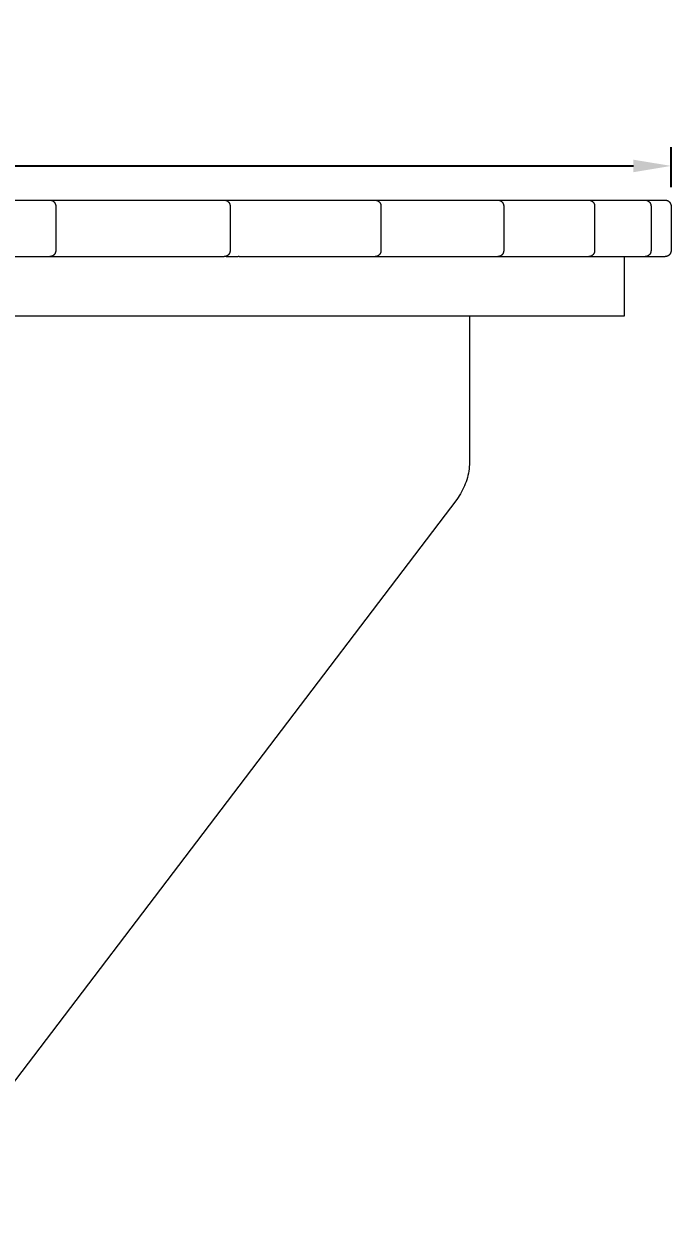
# Model space of a CAD drawing. Header units: inches. Extents: x -4 to 200, y 0 to 129.
# Drawn here: x 55.96 to 73.11, y 90.51 to 122.21 of the extents above; entities that cross this region are included whole.
import ezdxf

# ---------------------------------------------------------------- set-up
doc = ezdxf.new("R2010")
doc.units = ezdxf.units.IN
doc.layers.add('ZANO_R', color=7, linetype='Continuous', lineweight=0)
doc.layers.add('ZANO_W', color=1, linetype='Continuous', lineweight=0)
doc.styles.get("Standard").update_dxf_attribs({"font": 'arial.ttf'})
doc.dimstyles.new('amerykanie', dxfattribs={"dimtxt": 50, "dimasz": 50, "dimexe": 0.5, "dimexo": 0.5, "dimgap": 1, "dimtad": 1, "dimdec": 0, "dimzin": 0, "dimlunit": 5, "dimtxsty": 'Standard', "dimcen": 0.09, "dimclrd": 1, "dimclre": 1, "dimclrt": 1, "dimazin": 0, "dimtfac": 1, "dimtdec": 0, "dimtmove": 0, "dimatfit": 3, "dimfxl": 1, "dimtzin": 0, "dimarcsym": 1})

# ---------------------------------------------------------------- blocks, each defined once
blk = doc.blocks.new('*D380')
at = {"layer": 'ZANO_W', "color": 1, "lineweight": -2}
for p, q in [((8.461, 117.88), (8.461, 118.944)), ((73.112, 117.88), (73.112, 118.944)), ((9.461, 118.444), (72.112, 118.444))]:
    blk.add_line(p, q, dxfattribs=at)
at = {"layer": 'ZANO_W', "color": 1}
for points in [[(9.461, 118.61), (9.461, 118.277), (8.461, 118.444)], [(72.112, 118.277), (72.112, 118.61), (73.112, 118.444)]]:
    blk.add_solid(points, dxfattribs=at)
at = {"layer": 'ZANO_W', "color": 1, "insert": (40.786, 119.784), "char_height": 1.625, "attachment_point": 5}
blk.add_mtext('64 5/8', dxfattribs=at)

msp = doc.modelspace()

# ---------------------------------------------------------------- linework, layer by layer
at = {"layer": 'ZANO_R'}
for p, q in [((52.22433, 117.53735), (56.64883, 117.53735)), ((56.64883, 117.53735), (56.65421, 117.53726)), ((56.6535, 117.53735), (57.27337, 117.53735)), ((56.65421, 117.53726), (56.65958, 117.53698)), ((56.65958, 117.53698), (56.66494, 117.53653)), ((56.66494, 117.53653), (56.67028, 117.53588)), ((56.67028, 117.53588), (56.67559, 117.53506)), ((56.67559, 117.53506), (56.68088, 117.53406)), ((56.68088, 117.53406), (56.68612, 117.53287)), ((56.68612, 117.53287), (56.69132, 117.53151)), ((56.69132, 117.53151), (56.69648, 117.52997)), ((56.69648, 117.52997), (56.70158, 117.52826)), ((56.70158, 117.52826), (56.70661, 117.52637)), ((56.70661, 117.52637), (56.71158, 117.52431)), ((56.71158, 117.52431), (56.71648, 117.52209)), ((56.71648, 117.52209), (56.72129, 117.51969)), ((56.72129, 117.51969), (56.72602, 117.51714)), ((56.72602, 117.51714), (56.73067, 117.51442)), ((56.73067, 117.51442), (56.73521, 117.51155)), ((56.73521, 117.51155), (56.73966, 117.50852)), ((56.73966, 117.50852), (56.744, 117.50535)), ((56.744, 117.50535), (56.74823, 117.50202)), ((56.74823, 117.50202), (56.75234, 117.49856)), ((56.75234, 117.49856), (56.75634, 117.49496)), ((56.75634, 117.49496), (56.7602, 117.49122)), ((56.7602, 117.49122), (56.76394, 117.48735)), ((56.76394, 117.48735), (56.76754, 117.48336)), ((56.76754, 117.48336), (56.77101, 117.47925)), ((56.77101, 117.47925), (56.77433, 117.47502)), ((56.77433, 117.47502), (56.77751, 117.47068)), ((56.77751, 117.47068), (56.78053, 117.46623)), ((56.78053, 117.46623), (56.78341, 117.46168)), ((56.78341, 117.46168), (56.78612, 117.45704)), ((56.78612, 117.45704), (56.78868, 117.45231)), ((56.78868, 117.45231), (56.79107, 117.44749)), ((56.79107, 117.44749), (56.7933, 117.4426)), ((56.7933, 117.4426), (56.79535, 117.43763)), ((56.79535, 117.43763), (56.79724, 117.43259)), ((56.79724, 117.43259), (56.79895, 117.42749)), ((56.79895, 117.42749), (56.80049, 117.42234)), ((56.80049, 117.42234), (56.80186, 117.41714)), ((56.80186, 117.41714), (56.80304, 117.41189)), ((56.80304, 117.41189), (56.80404, 117.40661)), ((56.80404, 117.40661), (56.80487, 117.40129)), ((56.80487, 117.40129), (56.80551, 117.39595)), ((56.80551, 117.39595), (56.80597, 117.3906)), ((56.80597, 117.3906), (56.80624, 117.38522)), ((56.80624, 117.38522), (56.80633, 117.37985)), ((56.80633, 117.37985), (56.80633, 116.19857)), ((57.27337, 117.53735), (61.26903, 117.53735)), ((61.26903, 117.53735), (61.27441, 117.53726)), ((61.2737, 117.53735), (61.82095, 117.53735)), ((61.27441, 117.53726), (61.27978, 117.53698)), ((61.27978, 117.53698), (61.28514, 117.53653)), ((61.28514, 117.53653), (61.29048, 117.53588)), ((61.29048, 117.53588), (61.2958, 117.53506)), ((61.2958, 117.53506), (61.30108, 117.53406)), ((61.30108, 117.53406), (61.30633, 117.53287)), ((61.30633, 117.53287), (61.31153, 117.53151)), ((61.31153, 117.53151), (61.31668, 117.52997)), ((61.31668, 117.52997), (61.32178, 117.52826)), ((61.32178, 117.52826), (61.32682, 117.52637)), ((61.32682, 117.52637), (61.33178, 117.52431)), ((61.33178, 117.52431), (61.33668, 117.52209)), ((61.33668, 117.52209), (61.3415, 117.51969)), ((61.3415, 117.51969), (61.34623, 117.51714)), ((61.34623, 117.51714), (61.35087, 117.51442)), ((61.35087, 117.51442), (61.35542, 117.51155)), ((61.35542, 117.51155), (61.35986, 117.50852)), ((61.35986, 117.50852), (61.3642, 117.50535)), ((61.3642, 117.50535), (61.36843, 117.50202)), ((61.36843, 117.50202), (61.37255, 117.49856)), ((61.37255, 117.49856), (61.37654, 117.49496)), ((61.37654, 117.49496), (61.38041, 117.49122)), ((61.38041, 117.49122), (61.38414, 117.48735)), ((61.38414, 117.48735), (61.38775, 117.48336)), ((61.38775, 117.48336), (61.39121, 117.47925)), ((61.39121, 117.47925), (61.39453, 117.47502)), ((61.39453, 117.47502), (61.39771, 117.47068)), ((61.39771, 117.47068), (61.40074, 117.46623)), ((61.40074, 117.46623), (61.40361, 117.46168)), ((61.40361, 117.46168), (61.40632, 117.45704)), ((61.40632, 117.45704), (61.40888, 117.45231)), ((61.40888, 117.45231), (61.41127, 117.44749)), ((61.41127, 117.44749), (61.4135, 117.4426)), ((61.4135, 117.4426), (61.41556, 117.43763)), ((61.41556, 117.43763), (61.41744, 117.43259)), ((61.41744, 117.43259), (61.41916, 117.42749)), ((61.41916, 117.42749), (61.4207, 117.42234)), ((61.4207, 117.42234), (61.42206, 117.41714)), ((61.42206, 117.41714), (61.42324, 117.41189)), ((61.42324, 117.41189), (61.42425, 117.40661)), ((61.42425, 117.40661), (61.42507, 117.40129)), ((61.42507, 117.40129), (61.42571, 117.39595)), ((61.42571, 117.39595), (61.42617, 117.3906)), ((61.42617, 117.3906), (61.42645, 117.38522)), ((61.42645, 117.38522), (61.42654, 117.37985)), ((61.42654, 117.37985), (61.42654, 116.19857)), ((61.82095, 117.53735), (65.26638, 117.53735)), ((65.26638, 117.53735), (65.27176, 117.53726)), ((65.27105, 117.53735), (65.72891, 117.53735)), ((65.27176, 117.53726), (65.27713, 117.53698)), ((65.27713, 117.53698), (65.28249, 117.53653)), ((65.28249, 117.53653), (65.28783, 117.53588)), ((65.28783, 117.53588), (65.29314, 117.53506)), ((65.29314, 117.53506), (65.29842, 117.53406)), ((65.29842, 117.53406), (65.30367, 117.53287)), ((65.30367, 117.53287), (65.30887, 117.53151)), ((65.30887, 117.53151), (65.31403, 117.52997)), ((65.31403, 117.52997), (65.31912, 117.52826)), ((65.31912, 117.52826), (65.32416, 117.52637)), ((65.32416, 117.52637), (65.32913, 117.52431)), ((65.32913, 117.52431), (65.33402, 117.52209)), ((65.33402, 117.52209), (65.33884, 117.51969)), ((65.33884, 117.51969), (65.34357, 117.51714)), ((65.34357, 117.51714), (65.34822, 117.51442)), ((65.34822, 117.51442), (65.35276, 117.51155)), ((65.35276, 117.51155), (65.35721, 117.50852)), ((65.35721, 117.50852), (65.36155, 117.50535)), ((65.36155, 117.50535), (65.36578, 117.50202)), ((65.36578, 117.50202), (65.36989, 117.49856)), ((65.36989, 117.49856), (65.37388, 117.49496)), ((65.37388, 117.49496), (65.37775, 117.49122)), ((65.37775, 117.49122), (65.38149, 117.48735)), ((65.38149, 117.48735), (65.38509, 117.48336)), ((65.38509, 117.48336), (65.38856, 117.47925)), ((65.38856, 117.47925), (65.39188, 117.47502)), ((65.39188, 117.47502), (65.39506, 117.47068)), ((65.39506, 117.47068), (65.39808, 117.46623)), ((65.39808, 117.46623), (65.40095, 117.46168)), ((65.40095, 117.46168), (65.40367, 117.45704)), ((65.40367, 117.45704), (65.40622, 117.45231)), ((65.40622, 117.45231), (65.40862, 117.44749)), ((65.40862, 117.44749), (65.41084, 117.4426)), ((65.41084, 117.4426), (65.4129, 117.43763)), ((65.4129, 117.43763), (65.41479, 117.43259)), ((65.41479, 117.43259), (65.4165, 117.42749)), ((65.4165, 117.42749), (65.41804, 117.42234)), ((65.41804, 117.42234), (65.41941, 117.41714)), ((65.41941, 117.41714), (65.42059, 117.41189)), ((65.42059, 117.41189), (65.42159, 117.40661)), ((65.42159, 117.40661), (65.42242, 117.40129)), ((65.42242, 117.40129), (65.42306, 117.39595)), ((65.42306, 117.39595), (65.42352, 117.3906)), ((65.42352, 117.3906), (65.42379, 117.38522)), ((65.42379, 117.38522), (65.42388, 117.37985)), ((65.42388, 117.37985), (65.42388, 116.19857)), ((65.72891, 117.53735), (68.51941, 117.53735)), ((68.51941, 117.53735), (68.52478, 117.53726)), ((68.52408, 117.53735), (68.87849, 117.53735)), ((68.52478, 117.53726), (68.53016, 117.53698)), ((68.53016, 117.53698), (68.53551, 117.53653)), ((68.53551, 117.53653), (68.54085, 117.53588)), ((68.54085, 117.53588), (68.54617, 117.53506)), ((68.54617, 117.53506), (68.55145, 117.53406)), ((68.55145, 117.53406), (68.5567, 117.53287)), ((68.5567, 117.53287), (68.5619, 117.53151)), ((68.5619, 117.53151), (68.56705, 117.52997)), ((68.56705, 117.52997), (68.57215, 117.52826)), ((68.57215, 117.52826), (68.57719, 117.52637)), ((68.57719, 117.52637), (68.58216, 117.52431)), ((68.58216, 117.52431), (68.58705, 117.52209)), ((68.58705, 117.52209), (68.59187, 117.51969)), ((68.59187, 117.51969), (68.5966, 117.51714)), ((68.5966, 117.51714), (68.60124, 117.51442)), ((68.60124, 117.51442), (68.60579, 117.51155)), ((68.60579, 117.51155), (68.61024, 117.50852)), ((68.61024, 117.50852), (68.61458, 117.50535)), ((68.61458, 117.50535), (68.61881, 117.50202)), ((68.61881, 117.50202), (68.62292, 117.49856)), ((68.62292, 117.49856), (68.62691, 117.49496)), ((68.62691, 117.49496), (68.63078, 117.49122)), ((68.63078, 117.49122), (68.63452, 117.48735)), ((68.63452, 117.48735), (68.63812, 117.48336)), ((68.63812, 117.48336), (68.64158, 117.47925)), ((68.64158, 117.47925), (68.64491, 117.47502)), ((68.64491, 117.47502), (68.64808, 117.47068)), ((68.64808, 117.47068), (68.65111, 117.46623)), ((68.65111, 117.46623), (68.65398, 117.46168)), ((68.65398, 117.46168), (68.6567, 117.45704)), ((68.6567, 117.45704), (68.65925, 117.45231)), ((68.65925, 117.45231), (68.66164, 117.44749)), ((68.66164, 117.44749), (68.66387, 117.4426)), ((68.66387, 117.4426), (68.66593, 117.43763)), ((68.66593, 117.43763), (68.66782, 117.43259)), ((68.66782, 117.43259), (68.66953, 117.42749)), ((68.66953, 117.42749), (68.67107, 117.42234)), ((68.67107, 117.42234), (68.67243, 117.41714)), ((68.67243, 117.41714), (68.67362, 117.41189)), ((68.67362, 117.41189), (68.67462, 117.40661)), ((68.67462, 117.40661), (68.67544, 117.40129)), ((68.67544, 117.40129), (68.67609, 117.39595)), ((68.67609, 117.39595), (68.67654, 117.3906)), ((68.67654, 117.3906), (68.67682, 117.38522)), ((68.67682, 117.38522), (68.67691, 117.37985)), ((68.67691, 117.37985), (68.67691, 116.19857)), ((68.87849, 117.53735), (70.92928, 117.53735)), ((70.92928, 117.53735), (70.93465, 117.53726)), ((70.93394, 117.53735), (71.17401, 117.53735)), ((70.93465, 117.53726), (70.94002, 117.53698)), ((70.94002, 117.53698), (70.94538, 117.53653)), ((70.94538, 117.53653), (70.95072, 117.53588)), ((70.95072, 117.53588), (70.95604, 117.53506)), ((70.95604, 117.53506), (70.96132, 117.53406)), ((70.96132, 117.53406), (70.96657, 117.53287)), ((70.96657, 117.53287), (70.97177, 117.53151)), ((70.97177, 117.53151), (70.97692, 117.52997)), ((70.97692, 117.52997), (70.98202, 117.52826)), ((70.98202, 117.52826), (70.98706, 117.52637)), ((70.98706, 117.52637), (70.99203, 117.52431)), ((70.99203, 117.52431), (70.99692, 117.52209)), ((70.99692, 117.52209), (71.00174, 117.51969)), ((71.00174, 117.51969), (71.00647, 117.51714)), ((71.00647, 117.51714), (71.01111, 117.51442)), ((71.01111, 117.51442), (71.01566, 117.51155)), ((71.01566, 117.51155), (71.02011, 117.50852)), ((71.02011, 117.50852), (71.02445, 117.50535)), ((71.02445, 117.50535), (71.02868, 117.50202)), ((71.02868, 117.50202), (71.03279, 117.49856)), ((71.03279, 117.49856), (71.03678, 117.49496)), ((71.03678, 117.49496), (71.04065, 117.49122)), ((71.04065, 117.49122), (71.04439, 117.48735)), ((71.04439, 117.48735), (71.04799, 117.48336)), ((71.04799, 117.48336), (71.05145, 117.47925)), ((71.05145, 117.47925), (71.05478, 117.47502)), ((71.05478, 117.47502), (71.05795, 117.47068)), ((71.05795, 117.47068), (71.06098, 117.46623)), ((71.06098, 117.46623), (71.06385, 117.46168)), ((71.06385, 117.46168), (71.06657, 117.45704)), ((71.06657, 117.45704), (71.06912, 117.45231)), ((71.06912, 117.45231), (71.07151, 117.44749)), ((71.07151, 117.44749), (71.07374, 117.4426)), ((71.07374, 117.4426), (71.0758, 117.43763)), ((71.0758, 117.43763), (71.07769, 117.43259)), ((71.07769, 117.43259), (71.0794, 117.42749)), ((71.0794, 117.42749), (71.08094, 117.42234)), ((71.08094, 117.42234), (71.0823, 117.41714)), ((71.0823, 117.41714), (71.08349, 117.41189)), ((71.08349, 117.41189), (71.08449, 117.40661)), ((71.08449, 117.40661), (71.08531, 117.40129)), ((71.08531, 117.40129), (71.08595, 117.39595)), ((71.08595, 117.39595), (71.08641, 117.3906)), ((71.08641, 117.3906), (71.08669, 117.38522)), ((71.08669, 117.38522), (71.08678, 117.37985)), ((71.08678, 117.37985), (71.08678, 116.19857)), ((71.17401, 117.53735), (72.42276, 117.53735)), ((72.42276, 117.53735), (72.42814, 117.53726)), ((72.42743, 117.53735), (72.54571, 117.53735)), ((72.42814, 117.53726), (72.43351, 117.53698)), ((72.43351, 117.53698), (72.43887, 117.53653)), ((72.43887, 117.53653), (72.44421, 117.53588)), ((72.44421, 117.53588), (72.44953, 117.53506)), ((72.44953, 117.53506), (72.45481, 117.53406)), ((72.45481, 117.53406), (72.46006, 117.53287)), ((72.46006, 117.53287), (72.46526, 117.53151)), ((72.46526, 117.53151), (72.47041, 117.52997)), ((72.47041, 117.52997), (72.47551, 117.52826)), ((72.47551, 117.52826), (72.48055, 117.52637)), ((72.48055, 117.52637), (72.48551, 117.52431)), ((72.48551, 117.52431), (72.49041, 117.52209)), ((72.49041, 117.52209), (72.49523, 117.51969)), ((72.49523, 117.51969), (72.49996, 117.51714)), ((72.49996, 117.51714), (72.5046, 117.51442)), ((72.5046, 117.51442), (72.50915, 117.51155)), ((72.50915, 117.51155), (72.51359, 117.50852)), ((72.51359, 117.50852), (72.51793, 117.50535)), ((72.51793, 117.50535), (72.52216, 117.50202)), ((72.52216, 117.50202), (72.52628, 117.49856)), ((72.52628, 117.49856), (72.53027, 117.49496)), ((72.53027, 117.49496), (72.53414, 117.49122)), ((72.53414, 117.49122), (72.53787, 117.48735)), ((72.53787, 117.48735), (72.54148, 117.48336)), ((72.54148, 117.48336), (72.54494, 117.47925)), ((72.54494, 117.47925), (72.54826, 117.47502)), ((72.54571, 117.53735), (72.95449, 117.53735)), ((72.54826, 117.47502), (72.55144, 117.47068)), ((72.55144, 117.47068), (72.55447, 117.46623)), ((72.55447, 117.46623), (72.55734, 117.46168)), ((72.55734, 117.46168), (72.56005, 117.45704)), ((72.56005, 117.45704), (72.56261, 117.45231)), ((72.56261, 117.45231), (72.565, 117.44749)), ((72.565, 117.44749), (72.56723, 117.4426)), ((72.56723, 117.4426), (72.56929, 117.43763)), ((72.56929, 117.43763), (72.57117, 117.43259)), ((72.57117, 117.43259), (72.57289, 117.42749)), ((72.57289, 117.42749), (72.57443, 117.42234)), ((72.57443, 117.42234), (72.57579, 117.41714)), ((72.57579, 117.41714), (72.57697, 117.41189)), ((72.57697, 117.41189), (72.57798, 117.40661)), ((72.57798, 117.40661), (72.5788, 117.40129)), ((72.5788, 117.40129), (72.57944, 117.39595)), ((72.57944, 117.39595), (72.5799, 117.3906)), ((72.5799, 117.3906), (72.58018, 117.38522)), ((72.58018, 117.38522), (72.58027, 117.37985)), ((72.58027, 117.37985), (72.58027, 116.19857)), ((72.95449, 117.53735), (72.95987, 117.53726)), ((72.95987, 117.53726), (72.96524, 117.53698)), ((72.96524, 117.53698), (72.9706, 117.53653)), ((72.9706, 117.53653), (72.97594, 117.53588)), ((72.97594, 117.53588), (72.98125, 117.53506)), ((72.98125, 117.53506), (72.98654, 117.53406)), ((72.98654, 117.53406), (72.99178, 117.53287)), ((72.99178, 117.53287), (72.99699, 117.53151)), ((72.99699, 117.53151), (73.00214, 117.52997)), ((73.00214, 117.52997), (73.00724, 117.52826)), ((73.00724, 117.52826), (73.01227, 117.52637)), ((73.01227, 117.52637), (73.01724, 117.52431)), ((73.01724, 117.52431), (73.02214, 117.52209)), ((73.02214, 117.52209), (73.02695, 117.51969)), ((73.02695, 117.51969), (73.03169, 117.51714)), ((73.03169, 117.51714), (73.03633, 117.51442)), ((73.03633, 117.51442), (73.04088, 117.51155)), ((73.04088, 117.51155), (73.04532, 117.50852)), ((73.04532, 117.50852), (73.04966, 117.50535)), ((73.04966, 117.50535), (73.05389, 117.50202)), ((73.05389, 117.50202), (73.058, 117.49856)), ((73.058, 117.49856), (73.062, 117.49496)), ((73.062, 117.49496), (73.06586, 117.49122)), ((73.06586, 117.49122), (73.0696, 117.48735)), ((73.0696, 117.48735), (73.07321, 117.48336)), ((73.07321, 117.48336), (73.07667, 117.47925)), ((73.07667, 117.47925), (73.07999, 117.47502)), ((73.07999, 117.47502), (73.08317, 117.47068)), ((73.08317, 117.47068), (73.08619, 117.46623)), ((73.08619, 117.46623), (73.08907, 117.46168)), ((73.08907, 117.46168), (73.09178, 117.45704)), ((73.09178, 117.45704), (73.09434, 117.45231)), ((73.09434, 117.45231), (73.09673, 117.44749)), ((73.09673, 117.44749), (73.09896, 117.4426)), ((73.09896, 117.4426), (73.10102, 117.43763)), ((73.10102, 117.43763), (73.1029, 117.43259)), ((73.1029, 117.43259), (73.10462, 117.42749)), ((73.10462, 117.42749), (73.10616, 117.42234)), ((73.10616, 117.42234), (73.10752, 117.41714)), ((73.10752, 117.41714), (73.1087, 117.41189)), ((73.1087, 117.41189), (73.10971, 117.40661)), ((73.10971, 117.40661), (73.11053, 117.40129)), ((73.11053, 117.40129), (73.11117, 117.39595)), ((73.11117, 117.39595), (73.11163, 117.3906)), ((73.11163, 117.3906), (73.1119, 117.38522)), ((73.1119, 117.38522), (73.112, 117.37985)), ((73.112, 117.37985), (73.112, 116.19857)), ((52.22433, 116.04106), (56.64883, 116.04106)), ((56.65421, 116.04116), (56.64883, 116.04106)), ((56.6535, 116.04106), (56.71519, 116.04106)), ((56.65958, 116.04143), (56.65421, 116.04116)), ((56.66494, 116.04189), (56.65958, 116.04143)), ((56.67028, 116.04253), (56.66494, 116.04189)), ((56.67559, 116.04335), (56.67028, 116.04253)), ((56.68088, 116.04436), (56.67559, 116.04335)), ((56.68612, 116.04554), (56.68088, 116.04436)), ((56.69132, 116.0469), (56.68612, 116.04554)), ((56.69648, 116.04844), (56.69132, 116.0469)), ((56.70158, 116.05016), (56.69648, 116.04844)), ((56.70661, 116.05204), (56.70158, 116.05016)), ((56.71158, 116.0541), (56.70661, 116.05204)), ((56.71648, 116.05633), (56.71158, 116.0541)), ((56.71519, 116.04106), (57.27337, 116.04106)), ((56.72129, 116.05872), (56.71648, 116.05633)), ((56.72602, 116.06128), (56.72129, 116.05872)), ((56.73067, 116.06399), (56.72602, 116.06128)), ((56.73521, 116.06687), (56.73067, 116.06399)), ((56.73966, 116.06989), (56.73521, 116.06687)), ((56.744, 116.07307), (56.73966, 116.06989)), ((56.74823, 116.07639), (56.744, 116.07307)), ((56.75234, 116.07985), (56.74823, 116.07639)), ((56.75634, 116.08346), (56.75234, 116.07985)), ((56.7602, 116.0872), (56.75634, 116.08346)), ((56.76394, 116.09106), (56.7602, 116.0872)), ((56.76754, 116.09506), (56.76394, 116.09106)), ((56.77101, 116.09917), (56.76754, 116.09506)), ((56.77433, 116.1034), (56.77101, 116.09917)), ((56.77751, 116.10774), (56.77433, 116.1034)), ((56.78053, 116.11218), (56.77751, 116.10774)), ((56.78341, 116.11673), (56.78053, 116.11218)), ((56.78612, 116.12137), (56.78341, 116.11673)), ((56.78868, 116.12611), (56.78612, 116.12137)), ((56.79107, 116.13092), (56.78868, 116.12611)), ((56.7933, 116.13582), (56.79107, 116.13092)), ((56.79535, 116.14079), (56.7933, 116.13582)), ((56.79724, 116.14582), (56.79535, 116.14079)), ((56.79895, 116.15092), (56.79724, 116.14582)), ((56.80049, 116.15607), (56.79895, 116.15092)), ((56.80186, 116.16128), (56.80049, 116.15607)), ((56.80304, 116.16652), (56.80186, 116.16128)), ((56.80404, 116.17181), (56.80304, 116.16652)), ((56.80487, 116.17712), (56.80404, 116.17181)), ((56.80551, 116.18246), (56.80487, 116.17712)), ((56.80597, 116.18782), (56.80551, 116.18246)), ((56.80624, 116.19319), (56.80597, 116.18782)), ((56.80633, 116.19857), (56.80624, 116.19319)), ((57.27337, 116.04106), (61.08496, 116.04106)), ((61.08496, 116.04106), (61.11987, 116.04106)), ((61.11987, 116.04106), (61.26903, 116.04106)), ((61.27441, 116.04116), (61.26903, 116.04106)), ((61.32231, 116.04106), (61.2737, 116.04106)), ((61.27978, 116.04143), (61.27441, 116.04116)), ((61.28514, 116.04189), (61.27978, 116.04143)), ((61.29048, 116.04253), (61.28514, 116.04189)), ((61.2958, 116.04335), (61.29048, 116.04253)), ((61.30108, 116.04436), (61.2958, 116.04335)), ((61.30633, 116.04554), (61.30108, 116.04436)), ((61.31153, 116.0469), (61.30633, 116.04554)), ((61.31668, 116.04844), (61.31153, 116.0469)), ((61.32178, 116.05016), (61.31668, 116.04844)), ((61.32682, 116.05204), (61.32178, 116.05016)), ((61.32231, 116.04106), (61.63935, 116.04106)), ((61.33178, 116.0541), (61.32682, 116.05204)), ((61.33668, 116.05633), (61.33178, 116.0541)), ((61.3415, 116.05872), (61.33668, 116.05633)), ((61.34623, 116.06128), (61.3415, 116.05872)), ((61.35087, 116.06399), (61.34623, 116.06128)), ((61.35542, 116.06687), (61.35087, 116.06399)), ((61.35986, 116.06989), (61.35542, 116.06687)), ((61.3642, 116.07307), (61.35986, 116.06989)), ((61.36843, 116.07639), (61.3642, 116.07307)), ((61.37255, 116.07985), (61.36843, 116.07639)), ((61.37654, 116.08346), (61.37255, 116.07985)), ((61.38041, 116.0872), (61.37654, 116.08346)), ((61.38414, 116.09106), (61.38041, 116.0872)), ((61.38775, 116.09506), (61.38414, 116.09106)), ((61.39121, 116.09917), (61.38775, 116.09506)), ((61.39453, 116.1034), (61.39121, 116.09917)), ((61.39771, 116.10774), (61.39453, 116.1034)), ((61.40074, 116.11218), (61.39771, 116.10774)), ((61.40361, 116.11673), (61.40074, 116.11218)), ((61.40632, 116.12137), (61.40361, 116.11673)), ((61.40888, 116.12611), (61.40632, 116.12137)), ((61.41127, 116.13092), (61.40888, 116.12611)), ((61.4135, 116.13582), (61.41127, 116.13092)), ((61.41556, 116.14079), (61.4135, 116.13582)), ((61.41744, 116.14582), (61.41556, 116.14079)), ((61.41916, 116.15092), (61.41744, 116.14582)), ((61.4207, 116.15607), (61.41916, 116.15092)), ((61.42206, 116.16128), (61.4207, 116.15607)), ((61.42324, 116.16652), (61.42206, 116.16128)), ((61.42425, 116.17181), (61.42324, 116.16652)), ((61.42507, 116.17712), (61.42425, 116.17181)), ((61.42571, 116.18246), (61.42507, 116.17712)), ((61.42617, 116.18782), (61.42571, 116.18246)), ((61.42645, 116.19319), (61.42617, 116.18782)), ((61.42654, 116.19857), (61.42645, 116.19319)), ((61.66662, 116.04106), (61.63935, 116.04106)), ((61.66662, 116.04106), (61.82095, 116.04106)), ((61.82095, 116.04106), (65.26638, 116.04106)), ((65.27176, 116.04116), (65.26638, 116.04106)), ((65.27105, 116.04106), (65.58946, 116.04106)), ((65.27713, 116.04143), (65.27176, 116.04116)), ((65.28249, 116.04189), (65.27713, 116.04143)), ((65.28783, 116.04253), (65.28249, 116.04189)), ((65.29314, 116.04335), (65.28783, 116.04253)), ((65.29842, 116.04436), (65.29314, 116.04335)), ((65.30367, 116.04554), (65.29842, 116.04436)), ((65.30887, 116.0469), (65.30367, 116.04554)), ((65.31403, 116.04844), (65.30887, 116.0469)), ((65.31912, 116.05016), (65.31403, 116.04844)), ((65.32416, 116.05204), (65.31912, 116.05016)), ((65.32913, 116.0541), (65.32416, 116.05204)), ((65.33402, 116.05633), (65.32913, 116.0541)), ((65.33884, 116.05872), (65.33402, 116.05633)), ((65.34357, 116.06128), (65.33884, 116.05872)), ((65.34822, 116.06399), (65.34357, 116.06128)), ((65.35276, 116.06687), (65.34822, 116.06399)), ((65.35721, 116.06989), (65.35276, 116.06687)), ((65.36155, 116.07307), (65.35721, 116.06989)), ((65.36578, 116.07639), (65.36155, 116.07307)), ((65.36989, 116.07985), (65.36578, 116.07639)), ((65.37388, 116.08346), (65.36989, 116.07985)), ((65.37775, 116.0872), (65.37388, 116.08346)), ((65.38149, 116.09106), (65.37775, 116.0872)), ((65.38509, 116.09506), (65.38149, 116.09106)), ((65.38856, 116.09917), (65.38509, 116.09506)), ((65.39188, 116.1034), (65.38856, 116.09917)), ((65.39506, 116.10774), (65.39188, 116.1034)), ((65.39808, 116.11218), (65.39506, 116.10774)), ((65.40095, 116.11673), (65.39808, 116.11218)), ((65.40367, 116.12137), (65.40095, 116.11673)), ((65.40622, 116.12611), (65.40367, 116.12137)), ((65.40862, 116.13092), (65.40622, 116.12611)), ((65.41084, 116.13582), (65.40862, 116.13092)), ((65.4129, 116.14079), (65.41084, 116.13582)), ((65.41479, 116.14582), (65.4129, 116.14079)), ((65.4165, 116.15092), (65.41479, 116.14582)), ((65.41804, 116.15607), (65.4165, 116.15092)), ((65.41941, 116.16128), (65.41804, 116.15607)), ((65.42059, 116.16652), (65.41941, 116.16128)), ((65.42159, 116.17181), (65.42059, 116.16652)), ((65.42242, 116.17712), (65.42159, 116.17181)), ((65.42306, 116.18246), (65.42242, 116.17712)), ((65.42352, 116.18782), (65.42306, 116.18246)), ((65.42379, 116.19319), (65.42352, 116.18782)), ((65.42388, 116.19857), (65.42379, 116.19319)), ((65.58946, 116.04106), (65.59263, 116.04106)), ((65.59263, 116.04106), (65.72891, 116.04106)), ((65.72891, 116.04106), (68.51941, 116.04106)), ((68.52478, 116.04116), (68.51941, 116.04106)), ((68.52408, 116.04106), (68.87849, 116.04106)), ((68.53016, 116.04143), (68.52478, 116.04116)), ((68.53551, 116.04189), (68.53016, 116.04143)), ((68.54085, 116.04253), (68.53551, 116.04189)), ((68.54617, 116.04335), (68.54085, 116.04253)), ((68.55145, 116.04436), (68.54617, 116.04335)), ((68.5567, 116.04554), (68.55145, 116.04436)), ((68.5619, 116.0469), (68.5567, 116.04554)), ((68.56705, 116.04844), (68.5619, 116.0469)), ((68.57215, 116.05016), (68.56705, 116.04844)), ((68.57719, 116.05204), (68.57215, 116.05016)), ((68.58216, 116.0541), (68.57719, 116.05204)), ((68.58705, 116.05633), (68.58216, 116.0541)), ((68.59187, 116.05872), (68.58705, 116.05633)), ((68.5966, 116.06128), (68.59187, 116.05872)), ((68.60124, 116.06399), (68.5966, 116.06128)), ((68.60579, 116.06687), (68.60124, 116.06399)), ((68.61024, 116.06989), (68.60579, 116.06687)), ((68.61458, 116.07307), (68.61024, 116.06989)), ((68.61881, 116.07639), (68.61458, 116.07307)), ((68.62292, 116.07985), (68.61881, 116.07639)), ((68.62691, 116.08346), (68.62292, 116.07985)), ((68.63078, 116.0872), (68.62691, 116.08346)), ((68.63452, 116.09106), (68.63078, 116.0872)), ((68.63812, 116.09506), (68.63452, 116.09106)), ((68.64158, 116.09917), (68.63812, 116.09506)), ((68.64491, 116.1034), (68.64158, 116.09917)), ((68.64808, 116.10774), (68.64491, 116.1034)), ((68.65111, 116.11218), (68.64808, 116.10774)), ((68.65398, 116.11673), (68.65111, 116.11218)), ((68.6567, 116.12137), (68.65398, 116.11673)), ((68.65925, 116.12611), (68.6567, 116.12137)), ((68.66164, 116.13092), (68.65925, 116.12611)), ((68.66387, 116.13582), (68.66164, 116.13092)), ((68.66593, 116.14079), (68.66387, 116.13582)), ((68.66782, 116.14582), (68.66593, 116.14079)), ((68.66953, 116.15092), (68.66782, 116.14582)), ((68.67107, 116.15607), (68.66953, 116.15092)), ((68.67243, 116.16128), (68.67107, 116.15607)), ((68.67362, 116.16652), (68.67243, 116.16128)), ((68.67462, 116.17181), (68.67362, 116.16652)), ((68.67544, 116.17712), (68.67462, 116.17181)), ((68.67609, 116.18246), (68.67544, 116.17712)), ((68.67654, 116.18782), (68.67609, 116.18246)), ((68.67682, 116.19319), (68.67654, 116.18782)), ((68.67691, 116.19857), (68.67682, 116.19319)), ((68.87849, 116.04106), (70.92928, 116.04106)), ((70.93465, 116.04116), (70.92928, 116.04106)), ((70.93394, 116.04106), (71.17401, 116.04106)), ((70.94002, 116.04143), (70.93465, 116.04116)), ((70.94538, 116.04189), (70.94002, 116.04143)), ((70.95072, 116.04253), (70.94538, 116.04189)), ((70.95604, 116.04335), (70.95072, 116.04253)), ((70.96132, 116.04436), (70.95604, 116.04335)), ((70.96657, 116.04554), (70.96132, 116.04436)), ((70.97177, 116.0469), (70.96657, 116.04554)), ((70.97692, 116.04844), (70.97177, 116.0469)), ((70.98202, 116.05016), (70.97692, 116.04844)), ((70.98706, 116.05204), (70.98202, 116.05016)), ((70.99203, 116.0541), (70.98706, 116.05204)), ((70.99692, 116.05633), (70.99203, 116.0541)), ((71.00174, 116.05872), (70.99692, 116.05633)), ((71.00647, 116.06128), (71.00174, 116.05872)), ((71.01111, 116.06399), (71.00647, 116.06128)), ((71.01566, 116.06687), (71.01111, 116.06399)), ((71.02011, 116.06989), (71.01566, 116.06687)), ((71.02445, 116.07307), (71.02011, 116.06989)), ((71.02868, 116.07639), (71.02445, 116.07307)), ((71.03279, 116.07985), (71.02868, 116.07639)), ((71.03678, 116.08346), (71.03279, 116.07985)), ((71.04065, 116.0872), (71.03678, 116.08346)), ((71.04439, 116.09106), (71.04065, 116.0872)), ((71.04799, 116.09506), (71.04439, 116.09106)), ((71.05145, 116.09917), (71.04799, 116.09506)), ((71.05478, 116.1034), (71.05145, 116.09917)), ((71.05795, 116.10774), (71.05478, 116.1034)), ((71.06098, 116.11218), (71.05795, 116.10774)), ((71.06385, 116.11673), (71.06098, 116.11218)), ((71.06657, 116.12137), (71.06385, 116.11673)), ((71.06912, 116.12611), (71.06657, 116.12137)), ((71.07151, 116.13092), (71.06912, 116.12611)), ((71.07374, 116.13582), (71.07151, 116.13092)), ((71.0758, 116.14079), (71.07374, 116.13582)), ((71.07769, 116.14582), (71.0758, 116.14079)), ((71.0794, 116.15092), (71.07769, 116.14582)), ((71.08094, 116.15607), (71.0794, 116.15092)), ((71.0823, 116.16128), (71.08094, 116.15607)), ((71.08349, 116.16652), (71.0823, 116.16128)), ((71.08449, 116.17181), (71.08349, 116.16652)), ((71.08531, 116.17712), (71.08449, 116.17181)), ((71.08595, 116.18246), (71.08531, 116.17712)), ((71.08641, 116.18782), (71.08595, 116.18246)), ((71.08669, 116.19319), (71.08641, 116.18782)), ((71.08678, 116.19857), (71.08669, 116.19319)), ((71.17401, 116.04106), (72.42276, 116.04106)), ((71.87045, 116.04106), (71.87045, 114.46602)), ((72.42814, 116.04116), (72.42276, 116.04106)), ((72.42743, 116.04106), (72.54571, 116.04106)), ((72.43351, 116.04143), (72.42814, 116.04116)), ((72.43887, 116.04189), (72.43351, 116.04143)), ((72.44421, 116.04253), (72.43887, 116.04189)), ((72.44953, 116.04335), (72.44421, 116.04253)), ((72.45481, 116.04436), (72.44953, 116.04335)), ((72.46006, 116.04554), (72.45481, 116.04436)), ((72.46526, 116.0469), (72.46006, 116.04554)), ((72.47041, 116.04844), (72.46526, 116.0469)), ((72.47551, 116.05016), (72.47041, 116.04844)), ((72.48055, 116.05204), (72.47551, 116.05016)), ((72.48551, 116.0541), (72.48055, 116.05204)), ((72.49041, 116.05633), (72.48551, 116.0541)), ((72.49523, 116.05872), (72.49041, 116.05633)), ((72.49996, 116.06128), (72.49523, 116.05872)), ((72.5046, 116.06399), (72.49996, 116.06128)), ((72.50915, 116.06687), (72.5046, 116.06399)), ((72.51359, 116.06989), (72.50915, 116.06687)), ((72.51793, 116.07307), (72.51359, 116.06989)), ((72.52216, 116.07639), (72.51793, 116.07307)), ((72.52628, 116.07985), (72.52216, 116.07639)), ((72.53027, 116.08346), (72.52628, 116.07985)), ((72.53414, 116.0872), (72.53027, 116.08346)), ((72.53787, 116.09106), (72.53414, 116.0872)), ((72.54148, 116.09506), (72.53787, 116.09106)), ((72.54494, 116.09917), (72.54148, 116.09506)), ((72.54826, 116.1034), (72.54494, 116.09917)), ((72.54571, 116.04106), (72.95449, 116.04106)), ((72.55144, 116.10774), (72.54826, 116.1034)), ((72.55447, 116.11218), (72.55144, 116.10774)), ((72.55734, 116.11673), (72.55447, 116.11218)), ((72.56005, 116.12137), (72.55734, 116.11673)), ((72.56261, 116.12611), (72.56005, 116.12137)), ((72.565, 116.13092), (72.56261, 116.12611)), ((72.56723, 116.13582), (72.565, 116.13092)), ((72.56929, 116.14079), (72.56723, 116.13582)), ((72.57117, 116.14582), (72.56929, 116.14079)), ((72.57289, 116.15092), (72.57117, 116.14582)), ((72.57443, 116.15607), (72.57289, 116.15092)), ((72.57579, 116.16128), (72.57443, 116.15607)), ((72.57697, 116.16652), (72.57579, 116.16128)), ((72.57798, 116.17181), (72.57697, 116.16652)), ((72.5788, 116.17712), (72.57798, 116.17181)), ((72.57944, 116.18246), (72.5788, 116.17712)), ((72.5799, 116.18782), (72.57944, 116.18246)), ((72.58018, 116.19319), (72.5799, 116.18782)), ((72.58027, 116.19857), (72.58018, 116.19319)), ((72.95987, 116.04116), (72.95449, 116.04106)), ((72.96524, 116.04143), (72.95987, 116.04116)), ((72.9706, 116.04189), (72.96524, 116.04143)), ((72.97594, 116.04253), (72.9706, 116.04189)), ((72.98125, 116.04335), (72.97594, 116.04253)), ((72.98654, 116.04436), (72.98125, 116.04335)), ((72.99178, 116.04554), (72.98654, 116.04436)), ((72.99699, 116.0469), (72.99178, 116.04554)), ((73.00214, 116.04844), (72.99699, 116.0469)), ((73.00724, 116.05016), (73.00214, 116.04844)), ((73.01227, 116.05204), (73.00724, 116.05016)), ((73.01724, 116.0541), (73.01227, 116.05204)), ((73.02214, 116.05633), (73.01724, 116.0541)), ((73.02695, 116.05872), (73.02214, 116.05633)), ((73.03169, 116.06128), (73.02695, 116.05872)), ((73.03633, 116.06399), (73.03169, 116.06128)), ((73.04088, 116.06687), (73.03633, 116.06399)), ((73.04532, 116.06989), (73.04088, 116.06687)), ((73.04966, 116.07307), (73.04532, 116.06989)), ((73.05389, 116.07639), (73.04966, 116.07307)), ((73.058, 116.07985), (73.05389, 116.07639)), ((73.062, 116.08346), (73.058, 116.07985)), ((73.06586, 116.0872), (73.062, 116.08346)), ((73.0696, 116.09106), (73.06586, 116.0872)), ((73.07321, 116.09506), (73.0696, 116.09106)), ((73.07667, 116.09917), (73.07321, 116.09506)), ((73.07999, 116.1034), (73.07667, 116.09917)), ((73.08317, 116.10774), (73.07999, 116.1034)), ((73.08619, 116.11218), (73.08317, 116.10774)), ((73.08907, 116.11673), (73.08619, 116.11218)), ((73.09178, 116.12137), (73.08907, 116.11673)), ((73.09434, 116.12611), (73.09178, 116.12137)), ((73.09673, 116.13092), (73.09434, 116.12611)), ((73.09896, 116.13582), (73.09673, 116.13092)), ((73.10102, 116.14079), (73.09896, 116.13582)), ((73.1029, 116.14582), (73.10102, 116.14079)), ((73.10462, 116.15092), (73.1029, 116.14582)), ((73.10616, 116.15607), (73.10462, 116.15092)), ((73.10752, 116.16128), (73.10616, 116.15607)), ((73.1087, 116.16652), (73.10752, 116.16128)), ((73.10971, 116.17181), (73.1087, 116.16652)), ((73.11053, 116.17712), (73.10971, 116.17181)), ((73.11117, 116.18246), (73.11053, 116.17712)), ((73.11163, 116.18782), (73.11117, 116.18246)), ((73.1119, 116.19319), (73.11163, 116.18782)), ((73.112, 116.19857), (73.1119, 116.19319)), ((56.31693, 114.46602), (40.94061, 114.46602)), ((71.8704, 114.46602), (56.31693, 114.46602)), ((67.77364, 114.46602), (67.77364, 110.64741)), ((67.77364, 110.64741), (67.77309, 110.58886)), ((67.75099, 110.35586), (67.74054, 110.29825)), ((67.75948, 110.4138), (67.75099, 110.35586)), ((67.766, 110.47199), (67.75948, 110.4138)), ((67.77054, 110.53036), (67.766, 110.47199)), ((67.77309, 110.58886), (67.77054, 110.53036)), ((67.65932, 110.01732), (67.63741, 109.96302)), ((67.67936, 110.07233), (67.65932, 110.01732)), ((67.69753, 110.128), (67.67936, 110.07233)), ((67.71379, 110.18425), (67.69753, 110.128)), ((67.72814, 110.24102), (67.71379, 110.18425)), ((67.74054, 110.29825), (67.72814, 110.24102)), ((67.50098, 109.70436), (67.46854, 109.65561)), ((67.53176, 109.75417), (67.50098, 109.70436)), ((67.56082, 109.80501), (67.53176, 109.75417)), ((67.58814, 109.8568), (67.56082, 109.80501)), ((67.61368, 109.90949), (67.58814, 109.8568)), ((67.63741, 109.96302), (67.61368, 109.90949)), ((67.43445, 109.608), (50.82976, 87.77894)), ((67.46854, 109.65561), (67.43445, 109.608))]:
    msp.add_line(p, q, dxfattribs=at)

# ---------------------------------------------------------------- dimensions: what is measured, and where the dimension line sits
at = {"layer": 'ZANO_W'}
dim = msp.add_linear_dim(base=(73.112, 118.44355), p1=(8.46057, 117.37985), p2=(73.112, 117.37985), dimstyle='amerykanie', override={"dimtxt": 1.625, "dimasz": 1, "dimgap": 0.5, "dimdec": 4, "dimaunit": 1, "dimadec": 1, "dimtdec": 4, "dimtmove": 1, "dimfrac": 2}, dxfattribs=at)
dim.commit()
dim.dimension.update_dxf_attribs({"geometry": '*D380', "text_midpoint": (40.78628, 119.78376)})

doc.saveas('drawing.dxf')
